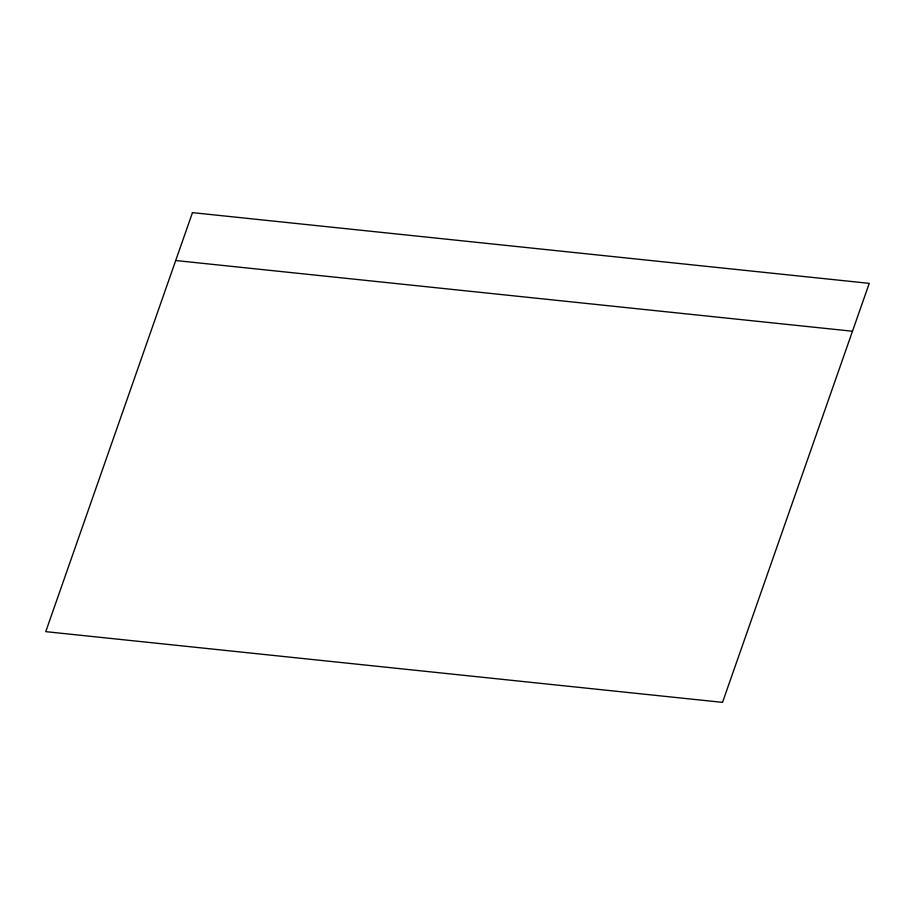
<?xml version="1.0" encoding="UTF-8"?>
<svg xmlns="http://www.w3.org/2000/svg" width="915" height="915" viewBox="0 0 915 915"><rect width="100%" height="100%" fill="white"/><g stroke="black" fill="none" stroke-linecap="round" stroke-linejoin="round"><path stroke-width="1.37" d="M175.703 260.523L852.483 331.241M192.47 212.635L45.75 631.647L722.53 702.365L869.25 283.353L192.47 212.635"/></g></svg>
